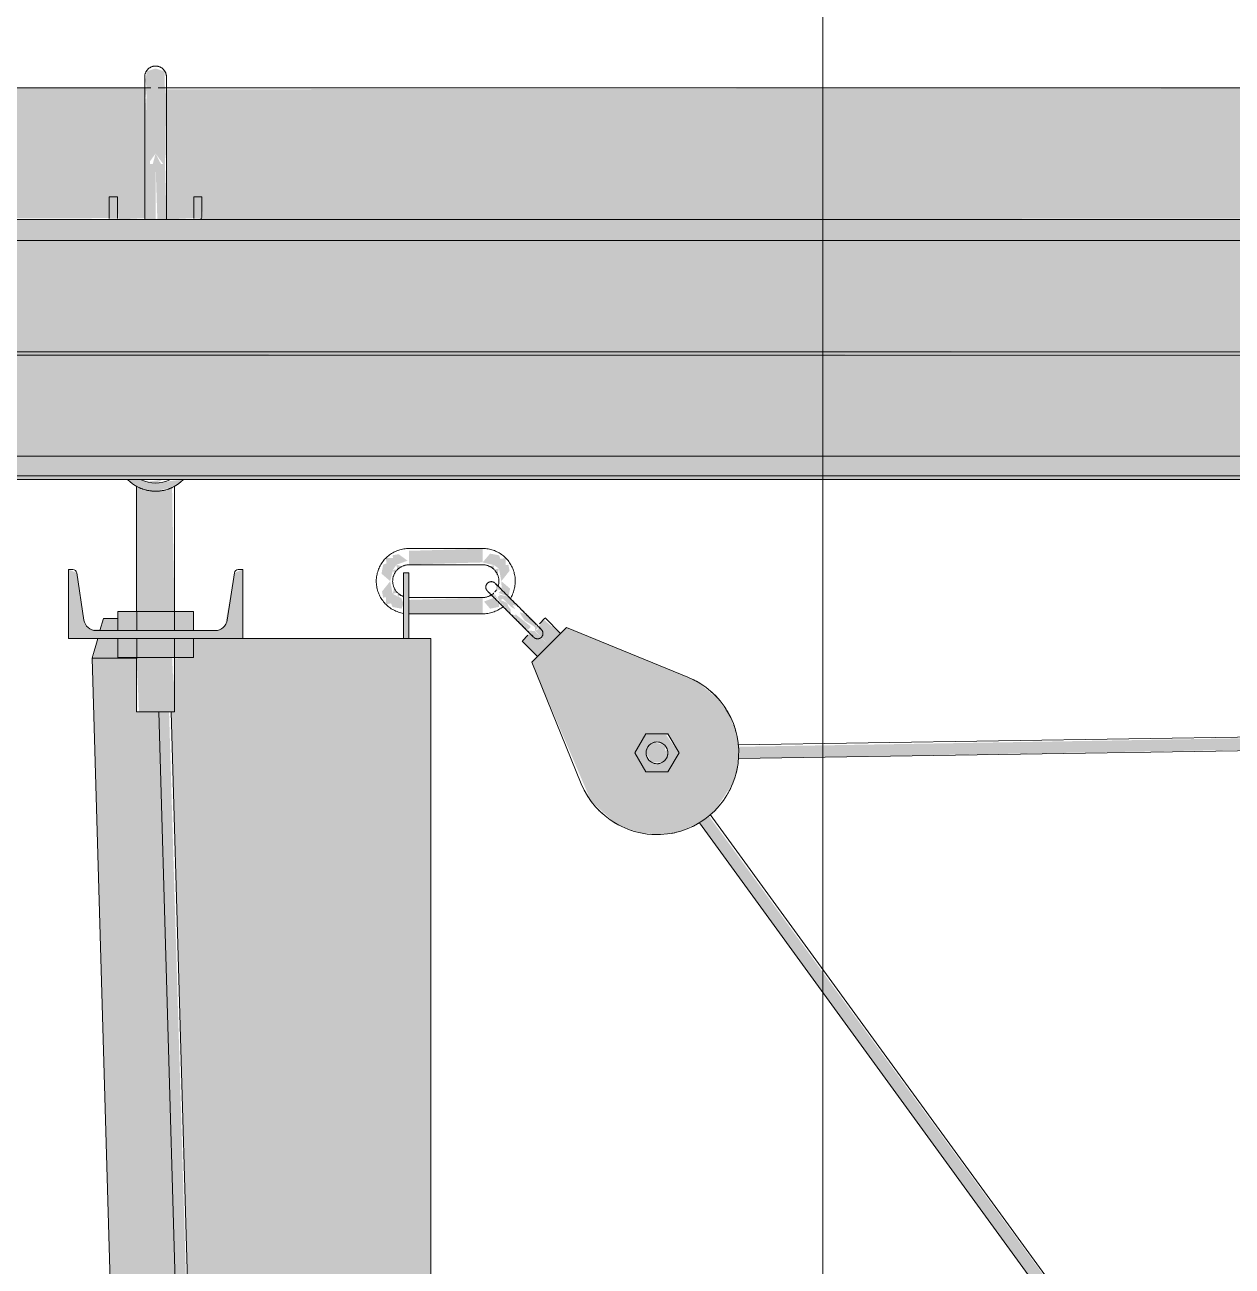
# Model space of a CAD drawing. Header units: inches. Extents: x -26493 to -10162, y -132 to 713.
# Drawn here: x -20515.83 to -20488.14, y 266.98 to 295.45 of the extents above; entities that cross this region are included whole.
import ezdxf

# ---------------------------------------------------------------- set-up
doc = ezdxf.new("R2010")
doc.units = ezdxf.units.IN
doc.header["$MEASUREMENT"] = 0
for name, color, linetype, lineweight in [('A-WALL-PATT', 111, 'Continuous', 13), ('Q-SPCQ', 91, 'Continuous', 9), ('S-BEAM', 12, 'Continuous', 9)]:
    doc.layers.add(name, color=color, linetype=linetype, lineweight=lineweight)

# ---------------------------------------------------------------- blocks, each defined once
blk = doc.blocks.new('Girt_Z - 8_D-V98-Section 7')
at = {"layer": 'S-BEAM'}
for points in [[(21223.174, 290.5), (21293.719, 290.5), (21293.719, 290.982), (21140, 290.982), (21140, 290.5), (21218.333, 290.5)], [(21223.174, 288.133), (21293.719, 288.133), (21293.719, 290.5), (21140, 290.5), (21140, 288.133), (21218.333, 288.133)], [(21223.174, 287.945), (21293.719, 287.97), (21293.719, 288.133), (21140, 288.133), (21140, 287.945), (21218.333, 287.945)], [(21228.016, 287.87), (21293.719, 287.908), (21293.719, 287.945), (21140, 287.908), (21140, 287.87), (21223.174, 287.87)], [(21228.016, 285.551), (21293.719, 285.551), (21293.719, 287.87), (21140, 287.87), (21140, 285.551), (21223.174, 285.551)], [(21228.016, 285.102), (21293.719, 285.102), (21293.719, 285.551), (21140, 285.551), (21140, 285.102), (21223.174, 285.102)], [(21140, 285.018), (21293.719, 285.018), (21293.719, 285.102), (21140, 285.102)]]:
    blk.add_hatch(color=256, dxfattribs=at).paths.add_polyline_path(points, flags=0)
for p, q in [((21140, 290.982), (21293.719, 290.982)), ((21140, 290.5), (21293.719, 290.5)), ((21140, 287.945), (21293.719, 287.945)), ((21140, 287.87), (21293.719, 287.87)), ((21140, 285.551), (21293.719, 285.551)), ((21140, 285.102), (21293.719, 285.102)), ((21140, 285.018), (21293.719, 285.018))]:
    blk.add_line(p, q, dxfattribs=at)
blk = doc.blocks.new('Basketball_Backstop-Performance_Sports_Systems-3103-Ceiling_Hung - 27_-0_ to 27_-11 7_8_-652462-Section 7')
at = {"layer": 'Q-SPCQ'}
h = blk.add_hatch(color=256, dxfattribs=at)
h.paths.add_polyline_path([(21251.428, 292.492), (21251.363, 292.25), (21251.428, 292.25)], flags=0)
h.paths.add_polyline_path([(21251.227, 293.994), (21251.178, 293.993), (21251.205, 293.784)], flags=0)
h.paths.add_polyline_path([(21251.211, 292.25), (21251.251, 292.25), (21251.428, 292.492), (21251.428, 294.444), (21251.222, 294.377), (21251.205, 294.208), (21251.178, 294.234), (21251.227, 293.994), (21251.19, 292.733)], flags=0)
h = blk.add_hatch(color=256, dxfattribs=at)
h.paths.add_polyline_path([(21251.428, 292.492), (21251.428, 292.25), (21251.553, 292.25)], flags=0)
h.paths.add_polyline_path([(21251.605, 292.25), (21251.644, 292.25), (21251.649, 293.618), (21251.633, 294.377), (21251.428, 294.444), (21251.428, 292.492), (21251.553, 292.321)], flags=0)
h = blk.add_hatch(color=256, dxfattribs=at)
h.paths.add_polyline_path([(21293.719, 292.25), (21293.719, 294), (21251.653, 293.967), (21251.642, 293.766), (21251.654, 292.478), (21251.678, 292.25), (21290.957, 292.25)], flags=0)
h.paths.add_polyline_path([(21251.178, 292.25), (21251.211, 292.25), (21251.205, 293.643), (21251.178, 294), (21203.428, 294), (21203.428, 292.25), (21249.803, 292.25)], flags=0)
h.paths.add_polyline_path([(21251.251, 292.25), (21251.303, 292.25), (21251.303, 292.321)], flags=0)
h = blk.add_hatch(color=256, dxfattribs=at)
h.paths.add_polyline_path([(21251.678, 290.982), (21252.303, 291.013), (21252.303, 291.433), (21252.49, 291.375), (21252.516, 290.982), (21293.719, 291.013), (21293.719, 292.25), (21251.678, 292.25), (21251.678, 291.013)], flags=0)
h.paths.add_polyline_path([(21242.541, 290.982), (21250.365, 291.013), (21250.365, 291.433), (21250.553, 291.375), (21250.579, 290.982), (21251.178, 291.013), (21251.178, 292.25), (21203.428, 292.25), (21203.428, 290.982), (21237.699, 290.982)], flags=0)
for points in [[(21251.186, 290.982), (21251.428, 290.982), (21251.428, 292.25), (21251.178, 292.25), (21251.183, 290.982)], [(21251.669, 290.982), (21251.678, 290.982), (21251.644, 292.25), (21251.428, 292.25), (21251.469, 290.982), (21251.66, 290.982)], [(21250.553, 291), (21250.553, 291.433), (21250.365, 291.433), (21250.365, 291)], [(21252.49, 291), (21252.49, 291.433), (21252.303, 291.433), (21252.303, 291)], [(21252.49, 290.982), (21252.49, 291), (21252.306, 290.982)], [(21251.428, 284.75), (21251.803, 284.839), (21251.881, 284.871), (21252.066, 285.018), (21251.614, 284.962), (21251.234, 284.963), (21251.053, 285.018), (21250.787, 285.015), (21251.053, 284.839), (21251.355, 284.76)], [(21251.428, 284.937), (21251.598, 285.018), (21251.234, 284.963)], [(21257.24, 283.069), (21258.928, 283.117), (21258.928, 283.431), (21257.24, 283.383), (21257.24, 283.088)], [(21252.224, 281.375), (21253.428, 281.375), (21253.428, 282.955), (21253.236, 282.879), (21253.021, 281.671), (21252.86, 281.563), (21252.794, 281.555), (21249.934, 281.586), (21249.802, 281.729), (21249.785, 281.793), (21249.619, 282.879), (21249.428, 282.955), (21249.428, 281.375), (21249.803, 281.375)], [(21257.24, 281.375), (21257.24, 282.875), (21257.115, 282.875), (21257.115, 281.375)], [(21258.928, 281.944), (21258.928, 282.306), (21257.24, 282.258), (21257.24, 281.944)], [(21250.995, 281.555), (21250.995, 281.992), (21250.562, 281.992), (21250.562, 281.555)], [(21250.995, 281.555), (21251.861, 281.555), (21251.861, 281.992), (21250.995, 281.992)], [(21252.224, 281.555), (21252.294, 281.555), (21252.294, 281.992), (21251.861, 281.992), (21251.861, 281.555)], [(21260.133, 281.544), (21260.202, 281.623), (21259.895, 281.936), (21259.784, 281.976), (21259.801, 281.925), (21259.895, 281.783), (21260.097, 281.657), (21260.129, 281.623)], [(21260.197, 280.969), (21260.453, 281.225), (21260.128, 281.536), (21260.053, 281.477), (21260.022, 281.501), (21259.843, 281.322), (21260.17, 280.995)], [(21260.453, 281.225), (21260.709, 281.481), (21260.329, 281.808), (21260.202, 281.623), (21260.207, 281.589), (21260.133, 281.544), (21260.221, 281.457)], [(21250.995, 280.937), (21250.995, 281.375), (21250.562, 281.375), (21250.562, 280.937)], [(21250.995, 280.937), (21251.861, 280.937), (21251.861, 281.375), (21250.995, 281.375)], [(21252.957, 242.982), (21254.428, 242.982), (21254.428, 281.375), (21252.294, 281.375), (21252.294, 280.937), (21251.864, 280.918), (21251.807, 279.687), (21251.786, 279.687), (21252.834, 242.982)], [(21252.294, 280.937), (21252.294, 281.375), (21251.861, 281.375), (21251.861, 280.937), (21252.224, 280.937)], [(21257.627, 242.982), (21257.74, 242.982), (21257.74, 281.375), (21254.428, 281.375), (21254.428, 242.982), (21257.373, 242.982)], [(21252.553, 242.982), (21251.505, 279.687), (21250.99, 279.687), (21250.99, 280.918), (21249.976, 280.918), (21251.059, 242.982), (21252.224, 242.982)], [(21252.553, 242.982), (21252.834, 242.982), (21251.737, 279.687), (21251.505, 279.687), (21252.49, 245.185)], [(21263.053, 278.533), (21263.144, 278.625), (21263.105, 278.927), (21262.863, 278.991), (21262.751, 278.927), (21262.678, 278.75), (21262.803, 278.533)], [(21288.752, 242.982), (21289.138, 242.982), (21264.11, 277.312), (21263.916, 277.126), (21287.15, 245.185)]]:
    blk.add_hatch(color=256, dxfattribs=at).paths.add_polyline_path(points, flags=0)
h = blk.add_hatch(color=256, dxfattribs=at)
h.paths.add_polyline_path([(21251.315, 279.687), (21251.428, 279.687), (21251.428, 280.937), (21250.992, 280.937), (21251.049, 279.687), (21251.209, 279.687)], flags=0)
h.paths.add_polyline_path([(21251.025, 281.992), (21251.428, 281.992), (21251.428, 284.75), (21251.05, 284.833), (21250.997, 284.859), (21251.002, 281.992)], flags=0)
h = blk.add_hatch(color=256, dxfattribs=at)
h.paths.add_polyline_path([(21251.541, 279.687), (21251.865, 279.687), (21251.807, 280.937), (21251.428, 280.937), (21251.428, 279.687)], flags=0)
h.paths.add_polyline_path([(21251.831, 281.992), (21251.862, 281.992), (21251.806, 284.833), (21251.557, 284.761), (21251.428, 284.75), (21251.428, 281.992), (21251.806, 281.992)], flags=0)
h = blk.add_hatch(color=256, dxfattribs=at)
h.paths.add_polyline_path([(21256.873, 282.945), (21256.916, 282.811), (21256.949, 282.951)], flags=0)
h.paths.add_polyline_path([(21256.949, 283.063), (21256.975, 282.953), (21257.065, 283.032), (21256.975, 283.056)], flags=0)
h.paths.add_polyline_path([(21256.81, 282.687), (21256.873, 282.945), (21256.949, 283.063), (21257.207, 283.156), (21257.003, 283.306), (21256.863, 283.281), (21256.873, 283.216), (21256.71, 283.218), (21256.726, 283.097), (21256.647, 283.065), (21256.61, 282.859), (21256.726, 282.76)], flags=0)
h = blk.add_hatch(color=256, dxfattribs=at)
h.paths.add_polyline_path([(21259.185, 283.055), (21259.051, 283.011), (21259.191, 282.978)], flags=0)
h.paths.add_polyline_path([(21259.303, 282.978), (21259.193, 282.953), (21259.259, 282.811), (21259.297, 282.953)], flags=0)
h.paths.add_polyline_path([(21259.358, 282.687), (21259.546, 282.924), (21259.521, 283.065), (21259.456, 283.055), (21259.458, 283.218), (21259.339, 283.197), (21259.306, 283.281), (21259.1, 283.318), (21258.928, 283.117), (21259.185, 283.055), (21259.303, 282.978), (21259.334, 282.811)], flags=0)
h = blk.add_hatch(color=256, dxfattribs=at)
h.paths.add_polyline_path([(21256.983, 282.32), (21257.065, 282.385), (21256.977, 282.397)], flags=0)
h.paths.add_polyline_path([(21256.865, 282.397), (21256.975, 282.422), (21256.909, 282.564), (21256.872, 282.422)], flags=0)
h.paths.add_polyline_path([(21257.069, 282.057), (21257.115, 282.173), (21257.065, 282.296), (21256.865, 282.397), (21256.81, 282.687), (21256.622, 282.451), (21256.647, 282.31), (21256.712, 282.32), (21256.71, 282.157), (21256.829, 282.178), (21256.863, 282.094), (21257.065, 282.058)], flags=0)
h = blk.add_hatch(color=256, dxfattribs=at)
h.paths.add_polyline_path([(21259.193, 282.422), (21259.28, 282.485), (21259.223, 282.494), (21259.2, 282.44)], flags=0)
h.paths.add_polyline_path([(21259.219, 282.312), (21259.186, 282.419), (21259.051, 282.356), (21259.186, 282.321)], flags=0)
h.paths.add_polyline_path([(21259.1, 282.057), (21259.301, 282.096), (21259.301, 282.158), (21259.341, 282.197), (21259.186, 282.306), (21258.961, 282.219), (21259.051, 282.114)], flags=0)
h.paths.add_polyline_path([(21259.301, 282.24), (21259.393, 282.285), (21259.35, 282.371), (21259.272, 282.331), (21259.296, 282.258)], flags=0)
h.paths.add_polyline_path([(21259.525, 282.329), (21259.558, 282.516), (21259.358, 282.687), (21259.367, 282.485), (21259.523, 282.331)], flags=0)
h = blk.add_hatch(color=256, dxfattribs=at)
h.paths.add_polyline_path([(21259.68, 282.043), (21259.613, 282.147), (21259.743, 282.106), (21259.523, 282.331), (21259.294, 282.384), (21259.579, 282.098)], flags=0)
h.paths.add_polyline_path([(21259.367, 282.485), (21259.235, 282.584), (21259.238, 282.493)], flags=0)
h.paths.add_polyline_path([(21259.523, 282.331), (21259.367, 282.485), (21259.294, 282.419), (21259.385, 282.384)], flags=0)
h = blk.add_hatch(color=256, dxfattribs=at)
h.paths.add_polyline_path([(21259.572, 281.935), (21259.572, 282.038), (21259.514, 282.116), (21259.492, 282.186), (21259.338, 282.258), (21259.301, 282.24), (21259.403, 282.129)], flags=0)
h.paths.add_polyline_path([(21259.301, 282.24), (21259.208, 282.384), (21259.219, 282.312), (21259.294, 282.247)], flags=0)
h = blk.add_hatch(color=256, dxfattribs=at)
h.paths.add_polyline_path([(21250.562, 280.918), (21250.562, 280.937), (21250.562, 281.375), (21250.103, 281.375), (21249.996, 280.918), (21250.062, 280.918)], flags=0)
h.paths.add_polyline_path([(21250.153, 281.555), (21250.562, 281.555), (21250.562, 281.832), (21250.231, 281.832)], flags=0)
h = blk.add_hatch(color=256, dxfattribs=at)
h.paths.add_polyline_path([(21260.08, 281.457), (21260.133, 281.544), (21259.948, 281.555), (21260.055, 281.476)], flags=0)
h.paths.add_polyline_path([(21259.948, 281.555), (21260.021, 281.622), (21260.021, 281.657), (21259.675, 281.935), (21259.683, 281.9), (21259.572, 281.935), (21259.895, 281.608)], flags=0)
h = blk.add_hatch(color=256, dxfattribs=at)
h.paths.add_polyline_path([(21263.016, 276.877), (21263.47, 276.955), (21263.891, 277.141), (21264.254, 277.424), (21264.631, 278), (21264.723, 278.208), (21264.801, 278.662), (21264.766, 279.121), (21264.62, 279.557), (21264.328, 279.987), (21263.891, 280.344), (21263.636, 280.486), (21260.851, 281.623), (21260.055, 280.827), (21261.417, 277.64), (21261.907, 277.194), (21262.121, 277.058), (21262.557, 276.912)], flags=0)
h.paths.add_polyline_path([(21263.002, 278.312), (21262.652, 278.353), (21262.423, 278.75), (21262.711, 279.187), (21263.196, 279.16), (21263.426, 278.738), (21263.118, 278.312), (21263.052, 278.312)], flags=0)
h = blk.add_hatch(color=256, dxfattribs=at)
h.paths.add_polyline_path([(21264.794, 278.622), (21293.719, 279.116), (21293.719, 279.376), (21264.785, 278.889), (21264.795, 278.628)], flags=0)
h.paths.add_polyline_path([(21263.15, 278.639), (21263.166, 278.823), (21263.122, 278.793), (21263.144, 278.642)], flags=0)
h = blk.add_hatch(color=256, dxfattribs=at)
h.paths.add_polyline_path([(21262.675, 278.312), (21263.18, 278.312), (21263.433, 278.75), (21263.118, 279.187), (21262.666, 279.172), (21262.423, 278.75), (21262.512, 278.595)], flags=0)
h.paths.add_polyline_path([(21262.928, 278.5), (21262.751, 278.573), (21262.678, 278.75), (21262.751, 278.927), (21262.928, 279), (21263.105, 278.927), (21263.178, 278.75), (21263.105, 278.573), (21262.993, 278.509)], flags=0)
for p, q in [((21251.317, 294), (21203.428, 294)), ((21293.719, 294), (21251.488, 294)), ((21251.178, 292.25), (21251.178, 290.982)), ((21251.678, 290.982), (21251.678, 292.25)), ((21250.553, 291.5), (21250.365, 291.5)), ((21250.365, 291), (21250.365, 291.5)), ((21250.365, 291.5), (21250.365, 291.429)), ((21250.553, 291.5), (21250.365, 291.5)), ((21250.553, 291.429), (21250.553, 291.5)), ((21250.553, 291.5), (21250.553, 291)), ((21252.49, 291.5), (21252.303, 291.5)), ((21252.303, 291), (21252.303, 291.5)), ((21252.303, 291.5), (21252.303, 291.429)), ((21252.49, 291.5), (21252.303, 291.5)), ((21252.49, 291.429), (21252.49, 291.5)), ((21252.49, 291.5), (21252.49, 291)), ((21250.99, 284.862), (21250.99, 281.992)), ((21250.99, 284.862), (21250.99, 281.992)), ((21251.865, 281.992), (21251.865, 284.862)), ((21251.865, 281.992), (21251.865, 284.862)), ((21258.928, 283.437), (21257.24, 283.437)), ((21257.24, 283.062), (21258.928, 283.062)), ((21249.53, 282.955), (21249.428, 282.955)), ((21249.428, 282.955), (21249.428, 281.375)), ((21249.785, 281.793), (21249.619, 282.879)), ((21253.236, 282.879), (21253.071, 281.793)), ((21253.428, 282.955), (21253.325, 282.955)), ((21253.428, 281.375), (21253.428, 282.955)), ((21257.115, 281.375), (21257.115, 282.875)), ((21257.24, 282.875), (21257.115, 282.875)), ((21257.24, 282.875), (21257.24, 281.375)), ((21258.928, 282.312), (21257.24, 282.312)), ((21250.231, 281.832), (21250.153, 281.555)), ((21250.562, 281.832), (21250.231, 281.832)), ((21250.562, 281.992), (21250.995, 281.992)), ((21250.562, 281.555), (21250.562, 281.992)), ((21250.995, 281.992), (21251.861, 281.992)), ((21250.995, 281.555), (21250.995, 281.992)), ((21251.861, 281.992), (21252.294, 281.992)), ((21251.861, 281.555), (21251.861, 281.992)), ((21252.294, 281.992), (21252.294, 281.555)), ((21257.24, 281.937), (21258.928, 281.937)), ((21260.232, 281.711), (21260.356, 281.835)), ((21260.718, 281.49), (21260.365, 281.844)), ((21252.794, 281.555), (21250.062, 281.555)), ((21260.055, 280.827), (21260.851, 281.623)), ((21263.636, 280.486), (21260.851, 281.623)), ((21249.428, 281.375), (21253.428, 281.375)), ((21250.103, 281.375), (21249.976, 280.918)), ((21250.562, 280.937), (21250.562, 281.375)), ((21250.995, 280.937), (21250.995, 281.375)), ((21251.861, 280.937), (21251.861, 281.375)), ((21252.294, 281.375), (21252.294, 280.937)), ((21253.422, 281.375), (21254.428, 281.375)), ((21254.428, 281.375), (21257.74, 281.375)), ((21257.74, 242.982), (21257.74, 281.375)), ((21259.834, 281.313), (21260.188, 280.96)), ((21259.843, 281.322), (21259.967, 281.446)), ((21249.976, 280.918), (21251.003, 280.918)), ((21249.976, 280.918), (21251.059, 242.982)), ((21250.995, 280.937), (21250.562, 280.937)), ((21250.99, 280.937), (21250.99, 279.687)), ((21251.861, 280.937), (21250.995, 280.937)), ((21252.294, 280.937), (21251.861, 280.937)), ((21251.865, 279.687), (21251.865, 280.937)), ((21260.055, 280.827), (21261.192, 278.042)), ((21251.428, 279.687), (21250.99, 279.687)), ((21251.865, 279.687), (21251.428, 279.687)), ((21252.553, 242.982), (21251.505, 279.687)), ((21252.834, 242.982), (21251.786, 279.687)), ((21293.719, 279.376), (21264.78, 278.935)), ((21262.675, 279.187), (21262.423, 278.75)), ((21263.18, 279.187), (21262.675, 279.187)), ((21263.433, 278.75), (21263.18, 279.187)), ((21264.794, 278.622), (21293.719, 279.063)), ((21262.423, 278.75), (21262.675, 278.312)), ((21263.18, 278.312), (21263.433, 278.75)), ((21262.675, 278.312), (21263.18, 278.312)), ((21289.138, 242.982), (21264.146, 277.34)), ((21263.9, 277.148), (21288.752, 242.982))]:
    blk.add_line(p, q, dxfattribs=at)
at = {"layer": 'Q-SPCQ', "flags": 128}
for points in [[(21251.178, 294.25), (21251.178, 294.26), (21251.179, 294.27), (21251.18, 294.28), (21251.181, 294.29), (21251.183, 294.3), (21251.185, 294.309), (21251.188, 294.319), (21251.191, 294.329), (21251.194, 294.338), (21251.198, 294.347), (21251.202, 294.356), (21251.206, 294.365), (21251.211, 294.374), (21251.216, 294.383), (21251.221, 294.391), (21251.227, 294.399), (21251.233, 294.407), (21251.24, 294.415), (21251.247, 294.422), (21251.254, 294.429), (21251.261, 294.436), (21251.269, 294.443), (21251.276, 294.449), (21251.284, 294.455), (21251.293, 294.46), (21251.301, 294.466), (21251.31, 294.47), (21251.319, 294.475), (21251.328, 294.479), (21251.337, 294.483), (21251.347, 294.486), (21251.356, 294.49), (21251.366, 294.492), (21251.376, 294.494), (21251.385, 294.496), (21251.395, 294.498), (21251.405, 294.499), (21251.415, 294.5), (21251.425, 294.5), (21251.428, 294.5)], [(21251.178, 294.25), (21251.178, 294.26), (21251.179, 294.27), (21251.18, 294.28), (21251.181, 294.29), (21251.183, 294.3), (21251.185, 294.309), (21251.188, 294.319), (21251.191, 294.329), (21251.194, 294.338), (21251.198, 294.347), (21251.202, 294.356), (21251.206, 294.365), (21251.211, 294.374), (21251.216, 294.383), (21251.221, 294.391), (21251.227, 294.399), (21251.233, 294.407), (21251.24, 294.415), (21251.247, 294.422), (21251.254, 294.429), (21251.261, 294.436), (21251.269, 294.443), (21251.276, 294.449), (21251.284, 294.455), (21251.293, 294.46), (21251.301, 294.466), (21251.31, 294.47), (21251.319, 294.475), (21251.328, 294.479), (21251.337, 294.483), (21251.347, 294.486), (21251.356, 294.49), (21251.366, 294.492), (21251.376, 294.494), (21251.385, 294.496), (21251.395, 294.498), (21251.405, 294.499), (21251.415, 294.5), (21251.425, 294.5), (21251.428, 294.5)], [(21251.428, 294.5), (21251.438, 294.5), (21251.448, 294.499), (21251.458, 294.498), (21251.468, 294.497), (21251.477, 294.495), (21251.487, 294.493), (21251.497, 294.49), (21251.506, 294.487), (21251.516, 294.484), (21251.525, 294.48), (21251.534, 294.476), (21251.543, 294.472), (21251.552, 294.467), (21251.561, 294.462), (21251.569, 294.456), (21251.577, 294.451), (21251.585, 294.444), (21251.593, 294.438), (21251.6, 294.431), (21251.607, 294.424), (21251.614, 294.417), (21251.62, 294.409), (21251.627, 294.401), (21251.633, 294.393)], [(21251.428, 294.5), (21251.438, 294.5), (21251.448, 294.499), (21251.458, 294.498), (21251.468, 294.497), (21251.477, 294.495), (21251.487, 294.493), (21251.497, 294.49), (21251.506, 294.487), (21251.516, 294.484), (21251.525, 294.48), (21251.534, 294.476), (21251.543, 294.472), (21251.552, 294.467), (21251.561, 294.462), (21251.569, 294.456), (21251.577, 294.451), (21251.585, 294.444), (21251.593, 294.438), (21251.6, 294.431), (21251.607, 294.424), (21251.614, 294.417), (21251.62, 294.409), (21251.627, 294.401), (21251.633, 294.393), (21251.638, 294.385), (21251.643, 294.377), (21251.648, 294.368), (21251.653, 294.359), (21251.657, 294.35), (21251.661, 294.341), (21251.664, 294.331), (21251.667, 294.322), (21251.67, 294.312), (21251.672, 294.302), (21251.674, 294.292), (21251.676, 294.283), (21251.677, 294.273), (21251.677, 294.263), (21251.678, 294.253), (21251.678, 294.25)], [(21251.638, 294.385), (21251.643, 294.377), (21251.648, 294.368), (21251.653, 294.359), (21251.657, 294.35), (21251.661, 294.341), (21251.664, 294.331), (21251.667, 294.322), (21251.67, 294.312), (21251.672, 294.302), (21251.674, 294.292), (21251.676, 294.283), (21251.677, 294.273), (21251.677, 294.263), (21251.678, 294.253), (21251.678, 294.25)], [(21251.178, 294.233), (21251.178, 294.242), (21251.178, 294.247), (21251.178, 294.25)], [(21251.178, 294.25), (21251.178, 294.248), (21251.178, 294.244), (21251.178, 294.236)], [(21251.178, 293.975), (21251.178, 294.014), (21251.178, 294.05), (21251.178, 294.084), (21251.178, 294.114), (21251.178, 294.142), (21251.178, 294.166), (21251.178, 294.187), (21251.178, 294.206), (21251.178, 294.221), (21251.178, 294.233), (21251.178, 294.242), (21251.178, 294.247), (21251.178, 294.25)], [(21251.178, 294.25), (21251.178, 294.248), (21251.178, 294.244), (21251.178, 294.236), (21251.178, 294.224), (21251.178, 294.21), (21251.178, 294.193), (21251.178, 294.172), (21251.178, 294.148), (21251.178, 294.122), (21251.178, 294.092), (21251.178, 294.06), (21251.178, 294.024), (21251.178, 293.986), (21251.178, 293.945), (21251.178, 293.901), (21251.178, 293.854), (21251.178, 293.805), (21251.178, 293.754), (21251.178, 293.7), (21251.178, 293.643), (21251.178, 293.585), (21251.178, 293.524), (21251.178, 293.462), (21251.178, 293.397), (21251.178, 293.331), (21251.178, 293.262), (21251.178, 293.193), (21251.178, 293.121), (21251.178, 293.049), (21251.178, 292.975), (21251.178, 292.9), (21251.178, 292.823), (21251.178, 292.746), (21251.178, 292.668), (21251.178, 292.59), (21251.178, 292.511), (21251.178, 292.431), (21251.178, 292.352), (21251.178, 292.272), (21251.178, 292.25)], [(21251.178, 294.172), (21251.178, 294.148), (21251.178, 294.122), (21251.178, 294.092), (21251.178, 294.06), (21251.178, 294.024), (21251.178, 293.986)], [(21251.178, 294.014), (21251.178, 294.05), (21251.178, 294.084), (21251.178, 294.114), (21251.178, 294.142), (21251.178, 294.166)], [(21251.678, 294.233), (21251.678, 294.242), (21251.678, 294.247), (21251.678, 294.25)], [(21251.678, 294.25), (21251.678, 294.248), (21251.678, 294.244), (21251.678, 294.236)], [(21251.678, 292.25), (21251.678, 292.33), (21251.678, 292.41), (21251.678, 292.489), (21251.678, 292.569), (21251.678, 292.647), (21251.678, 292.725), (21251.678, 292.803), (21251.678, 292.879), (21251.678, 292.955), (21251.678, 293.029), (21251.678, 293.102), (21251.678, 293.174), (21251.678, 293.244), (21251.678, 293.312), (21251.678, 293.379), (21251.678, 293.444), (21251.678, 293.508), (21251.678, 293.569), (21251.678, 293.628), (21251.678, 293.685), (21251.678, 293.739), (21251.678, 293.791), (21251.678, 293.841), (21251.678, 293.888), (21251.678, 293.933), (21251.678, 293.975), (21251.678, 294.014), (21251.678, 294.05), (21251.678, 294.084), (21251.678, 294.114), (21251.678, 294.142), (21251.678, 294.166), (21251.678, 294.187), (21251.678, 294.206), (21251.678, 294.221), (21251.678, 294.233), (21251.678, 294.242), (21251.678, 294.247), (21251.678, 294.25)], [(21251.678, 294.25), (21251.678, 294.248), (21251.678, 294.244), (21251.678, 294.236), (21251.678, 294.224), (21251.678, 294.21), (21251.678, 294.193), (21251.678, 294.172), (21251.678, 294.148), (21251.678, 294.122), (21251.678, 294.092), (21251.678, 294.06), (21251.678, 294.024), (21251.678, 293.986)], [(21251.678, 294.172), (21251.678, 294.148), (21251.678, 294.122), (21251.678, 294.092), (21251.678, 294.06), (21251.678, 294.024), (21251.678, 293.986)], [(21251.678, 294.014), (21251.678, 294.05), (21251.678, 294.084), (21251.678, 294.114), (21251.678, 294.142), (21251.678, 294.166)], [(21257.24, 283.437), (21257.21, 283.437), (21257.18, 283.435), (21257.151, 283.432), (21257.121, 283.428), (21257.091, 283.423), (21257.062, 283.416), (21257.033, 283.408), (21257.004, 283.399), (21256.976, 283.389), (21256.948, 283.378), (21256.921, 283.366), (21256.894, 283.353), (21256.868, 283.338), (21256.842, 283.323), (21256.817, 283.307), (21256.792, 283.289), (21256.769, 283.271), (21256.746, 283.251), (21256.724, 283.231), (21256.702, 283.21), (21256.682, 283.188), (21256.662, 283.165), (21256.644, 283.142), (21256.626, 283.118), (21256.609, 283.093), (21256.594, 283.067), (21256.579, 283.041), (21256.565, 283.014), (21256.553, 282.987), (21256.541, 282.959), (21256.531, 282.931), (21256.522, 282.903), (21256.514, 282.874), (21256.507, 282.844), (21256.501, 282.815), (21256.497, 282.785), (21256.493, 282.756), (21256.491, 282.726), (21256.49, 282.696), (21256.49, 282.687)], [(21259.678, 282.687), (21259.677, 282.717), (21259.675, 282.747), (21259.672, 282.777), (21259.668, 282.807), (21259.663, 282.837), (21259.656, 282.866), (21259.649, 282.895), (21259.64, 282.923), (21259.63, 282.952), (21259.619, 282.98), (21259.606, 283.007), (21259.593, 283.034), (21259.579, 283.06), (21259.563, 283.086), (21259.547, 283.111), (21259.529, 283.135), (21259.511, 283.159), (21259.492, 283.182), (21259.471, 283.204), (21259.45, 283.226), (21259.428, 283.246), (21259.406, 283.266), (21259.382, 283.284), (21259.358, 283.302), (21259.333, 283.319), (21259.307, 283.334), (21259.281, 283.349), (21259.255, 283.363), (21259.227, 283.375), (21259.2, 283.387), (21259.171, 283.397), (21259.143, 283.406), (21259.114, 283.414), (21259.085, 283.421), (21259.055, 283.427), (21259.026, 283.431), (21258.996, 283.434), (21258.966, 283.437), (21258.936, 283.437), (21258.928, 283.437)], [(21256.865, 282.687), (21256.866, 282.702), (21256.867, 282.717), (21256.868, 282.732), (21256.87, 282.747), (21256.873, 282.762), (21256.876, 282.777), (21256.88, 282.791), (21256.884, 282.805), (21256.889, 282.82), (21256.895, 282.834), (21256.901, 282.847), (21256.908, 282.861), (21256.915, 282.874), (21256.923, 282.887), (21256.931, 282.899), (21256.94, 282.911), (21256.949, 282.923), (21256.958, 282.935), (21256.968, 282.946), (21256.979, 282.957), (21256.99, 282.967), (21257.001, 282.977), (21257.013, 282.986), (21257.025, 282.995), (21257.038, 283.003), (21257.05, 283.011), (21257.064, 283.018), (21257.077, 283.025), (21257.091, 283.031), (21257.104, 283.037), (21257.119, 283.042), (21257.133, 283.047), (21257.147, 283.051), (21257.162, 283.054), (21257.177, 283.057), (21257.191, 283.059), (21257.206, 283.061), (21257.221, 283.062), (21257.236, 283.062), (21257.24, 283.062)], [(21258.928, 283.062), (21258.943, 283.062), (21258.958, 283.061), (21258.973, 283.06), (21258.988, 283.058), (21259.002, 283.055), (21259.017, 283.052), (21259.031, 283.048), (21259.046, 283.043), (21259.06, 283.038), (21259.074, 283.033), (21259.088, 283.027), (21259.101, 283.02), (21259.114, 283.013), (21259.127, 283.005), (21259.14, 282.997), (21259.152, 282.988), (21259.164, 282.979), (21259.175, 282.969), (21259.186, 282.959), (21259.197, 282.949), (21259.207, 282.938), (21259.217, 282.926), (21259.226, 282.915), (21259.235, 282.903), (21259.243, 282.89), (21259.251, 282.877), (21259.259, 282.864), (21259.265, 282.851), (21259.272, 282.837), (21259.277, 282.823), (21259.282, 282.809), (21259.287, 282.795), (21259.291, 282.781), (21259.295, 282.766), (21259.297, 282.751), (21259.3, 282.736), (21259.301, 282.722), (21259.302, 282.707), (21259.303, 282.692), (21259.303, 282.687)], [(21256.49, 282.687), (21256.491, 282.658), (21256.493, 282.628), (21256.496, 282.598), (21256.5, 282.568), (21256.505, 282.538), (21256.512, 282.509), (21256.52, 282.48), (21256.528, 282.452), (21256.538, 282.423), (21256.55, 282.395), (21256.562, 282.368), (21256.575, 282.341), (21256.589, 282.315), (21256.605, 282.289), (21256.621, 282.264), (21256.639, 282.24), (21256.657, 282.216), (21256.676, 282.193), (21256.697, 282.171), (21256.718, 282.149), (21256.74, 282.129), (21256.762, 282.109), (21256.786, 282.091), (21256.81, 282.073), (21256.835, 282.056), (21256.861, 282.041), (21256.887, 282.026), (21256.914, 282.012), (21256.941, 282), (21256.969, 281.988), (21256.997, 281.978), (21257.025, 281.969), (21257.054, 281.961), (21257.083, 281.954), (21257.113, 281.948)], [(21257.108, 282.337), (21257.094, 282.342), (21257.081, 282.348), (21257.067, 282.355), (21257.054, 282.362), (21257.041, 282.37), (21257.029, 282.378), (21257.016, 282.387), (21257.005, 282.396), (21256.993, 282.406), (21256.982, 282.416), (21256.971, 282.426), (21256.961, 282.437), (21256.951, 282.449), (21256.942, 282.46), (21256.933, 282.472), (21256.925, 282.485), (21256.917, 282.498), (21256.91, 282.511), (21256.903, 282.524), (21256.897, 282.538), (21256.891, 282.552), (21256.886, 282.566), (21256.881, 282.58), (21256.877, 282.594), (21256.874, 282.609), (21256.871, 282.624), (21256.869, 282.639), (21256.867, 282.653), (21256.866, 282.668), (21256.865, 282.683), (21256.865, 282.687)], [(21259.039, 282.639), (21259.042, 282.643), (21259.046, 282.646), (21259.05, 282.649), (21259.054, 282.652), (21259.058, 282.655), (21259.062, 282.658), (21259.067, 282.66), (21259.071, 282.662), (21259.076, 282.665), (21259.08, 282.667), (21259.085, 282.668), (21259.09, 282.67), (21259.094, 282.671), (21259.099, 282.673), (21259.104, 282.674), (21259.109, 282.674), (21259.114, 282.675), (21259.119, 282.675), (21259.124, 282.676), (21259.129, 282.676), (21259.134, 282.676), (21259.139, 282.675), (21259.144, 282.675), (21259.149, 282.674), (21259.154, 282.673), (21259.159, 282.672), (21259.163, 282.67), (21259.168, 282.669), (21259.173, 282.667), (21259.177, 282.665), (21259.182, 282.663), (21259.186, 282.661), (21259.191, 282.658), (21259.195, 282.656), (21259.199, 282.653), (21259.203, 282.65), (21259.207, 282.647), (21259.211, 282.643), (21259.215, 282.64), (21259.215, 282.639)], [(21259.303, 282.687), (21259.303, 282.673), (21259.302, 282.658), (21259.3, 282.643), (21259.298, 282.628), (21259.295, 282.613), (21259.292, 282.598), (21259.288, 282.584), (21259.284, 282.57)], [(21259.575, 282.308), (21259.589, 282.334), (21259.603, 282.361), (21259.615, 282.388), (21259.627, 282.416), (21259.637, 282.444), (21259.646, 282.472), (21259.654, 282.501), (21259.661, 282.531), (21259.667, 282.56), (21259.671, 282.59), (21259.675, 282.619), (21259.677, 282.649), (21259.678, 282.679), (21259.678, 282.687)], [(21259.189, 282.418), (21259.178, 282.408), (21259.167, 282.398), (21259.155, 282.389), (21259.143, 282.38), (21259.13, 282.372), (21259.118, 282.364), (21259.105, 282.357), (21259.091, 282.35), (21259.078, 282.344), (21259.064, 282.338), (21259.05, 282.333), (21259.035, 282.328), (21259.021, 282.324), (21259.006, 282.321), (21258.992, 282.318), (21258.977, 282.316), (21258.962, 282.314), (21258.947, 282.313), (21258.932, 282.313), (21258.928, 282.312)], [(21259.039, 282.462), (21259.035, 282.466), (21259.032, 282.47), (21259.029, 282.474), (21259.026, 282.478), (21259.023, 282.482), (21259.02, 282.486), (21259.018, 282.49), (21259.015, 282.495), (21259.013, 282.499), (21259.011, 282.504), (21259.009, 282.508), (21259.008, 282.513), (21259.006, 282.518), (21259.005, 282.523), (21259.004, 282.528), (21259.003, 282.533), (21259.003, 282.538), (21259.002, 282.543), (21259.002, 282.548), (21259.002, 282.553), (21259.002, 282.558), (21259.003, 282.563), (21259.003, 282.567), (21259.004, 282.572), (21259.005, 282.577), (21259.006, 282.582), (21259.007, 282.587), (21259.009, 282.592), (21259.011, 282.596), (21259.013, 282.601), (21259.015, 282.606), (21259.017, 282.61), (21259.02, 282.614), (21259.022, 282.619), (21259.025, 282.623), (21259.028, 282.627), (21259.031, 282.631), (21259.034, 282.634), (21259.038, 282.638), (21259.039, 282.639)], [(21259.16, 282.341), (21259.147, 282.354), (21259.135, 282.366), (21259.123, 282.378), (21259.112, 282.389), (21259.101, 282.4), (21259.092, 282.409), (21259.083, 282.418), (21259.075, 282.426), (21259.067, 282.434), (21259.061, 282.44), (21259.055, 282.446), (21259.05, 282.451), (21259.046, 282.455), (21259.043, 282.458), (21259.041, 282.46), (21259.039, 282.462), (21259.039, 282.462)], [(21259.039, 282.462), (21259.039, 282.462), (21259.04, 282.461), (21259.043, 282.458), (21259.045, 282.456), (21259.049, 282.452), (21259.054, 282.447), (21259.059, 282.442), (21259.066, 282.435), (21259.073, 282.428), (21259.081, 282.42), (21259.089, 282.412), (21259.099, 282.402), (21259.109, 282.392), (21259.12, 282.381), (21259.131, 282.37), (21259.144, 282.357), (21259.157, 282.344), (21259.17, 282.331), (21259.185, 282.316), (21259.2, 282.301), (21259.215, 282.286), (21259.231, 282.27), (21259.248, 282.253), (21259.265, 282.236), (21259.283, 282.219), (21259.301, 282.2), (21259.319, 282.182), (21259.338, 282.163), (21259.357, 282.144), (21259.377, 282.124), (21259.397, 282.104), (21259.417, 282.084), (21259.437, 282.064), (21259.458, 282.043), (21259.479, 282.022), (21259.5, 282.001), (21259.521, 281.98), (21259.542, 281.959), (21259.563, 281.938), (21259.569, 281.932)], [(21259.246, 282.488), (21259.237, 282.476), (21259.229, 282.464), (21259.219, 282.452), (21259.21, 282.44)], [(21259.215, 282.639), (21259.216, 282.639), (21259.217, 282.637), (21259.219, 282.635), (21259.222, 282.632), (21259.226, 282.629), (21259.231, 282.624), (21259.236, 282.618), (21259.242, 282.612), (21259.249, 282.605), (21259.257, 282.597), (21259.266, 282.589), (21259.275, 282.579), (21259.286, 282.569), (21259.297, 282.558), (21259.308, 282.546), (21259.32, 282.534)], [(21259.746, 282.109), (21259.725, 282.13), (21259.703, 282.151), (21259.682, 282.172), (21259.661, 282.193), (21259.64, 282.214), (21259.62, 282.235), (21259.599, 282.255), (21259.579, 282.276), (21259.559, 282.296), (21259.539, 282.315), (21259.52, 282.335), (21259.501, 282.354), (21259.482, 282.372), (21259.464, 282.39), (21259.446, 282.408), (21259.429, 282.425), (21259.412, 282.442), (21259.396, 282.458), (21259.38, 282.474), (21259.365, 282.489), (21259.351, 282.504), (21259.337, 282.518), (21259.324, 282.531), (21259.311, 282.543), (21259.3, 282.555), (21259.288, 282.566), (21259.278, 282.576), (21259.268, 282.586), (21259.26, 282.595), (21259.252, 282.603), (21259.244, 282.61), (21259.238, 282.617), (21259.232, 282.622), (21259.227, 282.627), (21259.223, 282.631), (21259.22, 282.635), (21259.218, 282.637), (21259.216, 282.638), (21259.216, 282.639)], [(21258.928, 281.937), (21258.958, 281.938), (21258.988, 281.94), (21259.018, 281.943), (21259.047, 281.947), (21259.077, 281.952), (21259.106, 281.959), (21259.135, 281.967), (21259.164, 281.976), (21259.192, 281.986), (21259.22, 281.997), (21259.247, 282.009), (21259.274, 282.022), (21259.3, 282.037), (21259.326, 282.052), (21259.351, 282.068), (21259.376, 282.086), (21259.399, 282.104)], [(21259.569, 281.932), (21259.548, 281.953), (21259.527, 281.974), (21259.506, 281.995), (21259.485, 282.016), (21259.464, 282.037), (21259.443, 282.058), (21259.422, 282.079), (21259.402, 282.099), (21259.382, 282.119), (21259.363, 282.139), (21259.343, 282.158)], [(21259.534, 282.321), (21259.554, 282.301), (21259.574, 282.281), (21259.594, 282.261), (21259.614, 282.24), (21259.635, 282.22), (21259.656, 282.199), (21259.677, 282.178), (21259.698, 282.157), (21259.719, 282.136), (21259.74, 282.114), (21259.746, 282.109)], [(21259.746, 282.109), (21259.767, 282.088), (21259.788, 282.066), (21259.809, 282.045), (21259.83, 282.024), (21259.851, 282.003), (21259.872, 281.983), (21259.892, 281.962), (21259.913, 281.942), (21259.933, 281.922), (21259.952, 281.902), (21259.972, 281.883), (21259.991, 281.864), (21260.009, 281.845), (21260.028, 281.827), (21260.045, 281.809), (21260.063, 281.792), (21260.079, 281.775), (21260.096, 281.759), (21260.111, 281.743), (21260.126, 281.728), (21260.141, 281.714), (21260.155, 281.7), (21260.168, 281.687)], [(21260.276, 281.578), (21260.276, 281.579), (21260.274, 281.58), (21260.272, 281.582), (21260.269, 281.585), (21260.266, 281.589), (21260.261, 281.594), (21260.256, 281.599), (21260.249, 281.605), (21260.242, 281.612), (21260.234, 281.62), (21260.226, 281.629), (21260.216, 281.638), (21260.206, 281.649), (21260.195, 281.659), (21260.184, 281.671), (21260.171, 281.683), (21260.158, 281.696), (21260.145, 281.71), (21260.13, 281.724), (21260.115, 281.739), (21260.1, 281.755), (21260.084, 281.771), (21260.067, 281.787), (21260.05, 281.805), (21260.032, 281.822), (21260.014, 281.84), (21259.996, 281.859), (21259.977, 281.878), (21259.958, 281.897), (21259.938, 281.917), (21259.918, 281.937), (21259.898, 281.957), (21259.877, 281.977), (21259.857, 281.998), (21259.836, 282.019), (21259.815, 282.04), (21259.794, 282.061), (21259.773, 282.082), (21259.752, 282.103), (21259.746, 282.109)], [(21259.569, 281.932), (21259.59, 281.911), (21259.611, 281.89), (21259.633, 281.868), (21259.654, 281.847), (21259.674, 281.827), (21259.695, 281.806), (21259.716, 281.785), (21259.736, 281.765), (21259.756, 281.745), (21259.776, 281.725), (21259.795, 281.706), (21259.814, 281.687), (21259.833, 281.668), (21259.851, 281.65), (21259.869, 281.633), (21259.886, 281.615), (21259.903, 281.599), (21259.919, 281.582), (21259.934, 281.567), (21259.949, 281.552), (21259.964, 281.537), (21259.978, 281.523), (21259.991, 281.51), (21260.003, 281.498), (21260.015, 281.486), (21260.026, 281.475), (21260.037, 281.464), (21260.046, 281.455), (21260.055, 281.446), (21260.063, 281.438), (21260.071, 281.43), (21260.077, 281.424), (21260.083, 281.418), (21260.088, 281.413), (21260.092, 281.409), (21260.095, 281.406), (21260.097, 281.404), (21260.099, 281.402), (21260.099, 281.402)], [(21259.994, 281.507), (21259.981, 281.52), (21259.968, 281.533), (21259.953, 281.548), (21259.939, 281.562), (21259.923, 281.578), (21259.907, 281.594), (21259.89, 281.611), (21259.873, 281.628), (21259.856, 281.645), (21259.838, 281.664), (21259.819, 281.682), (21259.8, 281.701), (21259.781, 281.72), (21259.761, 281.74), (21259.741, 281.76), (21259.721, 281.78), (21259.701, 281.8), (21259.68, 281.821), (21259.659, 281.842), (21259.638, 281.863), (21259.617, 281.884), (21259.596, 281.905), (21259.575, 281.926), (21259.569, 281.932)], [(21260.203, 281.651), (21260.214, 281.641), (21260.223, 281.631), (21260.232, 281.623), (21260.24, 281.614), (21260.247, 281.607), (21260.254, 281.601), (21260.26, 281.595), (21260.264, 281.59), (21260.268, 281.586), (21260.272, 281.583), (21260.274, 281.581), (21260.275, 281.579), (21260.276, 281.578)], [(21260.276, 281.578), (21260.28, 281.575), (21260.283, 281.571), (21260.286, 281.567), (21260.289, 281.563), (21260.292, 281.559), (21260.295, 281.555), (21260.297, 281.551), (21260.299, 281.546), (21260.302, 281.542), (21260.304, 281.537), (21260.305, 281.532), (21260.307, 281.528), (21260.308, 281.523), (21260.31, 281.518), (21260.311, 281.513), (21260.311, 281.508), (21260.312, 281.503), (21260.313, 281.498), (21260.313, 281.493), (21260.313, 281.488), (21260.313, 281.483), (21260.312, 281.478), (21260.312, 281.473), (21260.311, 281.468), (21260.31, 281.463), (21260.309, 281.459), (21260.307, 281.454), (21260.306, 281.449), (21260.304, 281.444), (21260.302, 281.44), (21260.3, 281.435), (21260.298, 281.431), (21260.295, 281.426), (21260.293, 281.422), (21260.29, 281.418), (21260.287, 281.414), (21260.284, 281.41), (21260.281, 281.406), (21260.277, 281.403), (21260.276, 281.402)], [(21260.099, 281.402), (21260.099, 281.402), (21260.098, 281.403), (21260.096, 281.405), (21260.093, 281.408), (21260.089, 281.412), (21260.084, 281.417), (21260.079, 281.422), (21260.072, 281.429), (21260.065, 281.436), (21260.058, 281.444), (21260.049, 281.452), (21260.039, 281.462), (21260.029, 281.472)], [(21260.276, 281.402), (21260.273, 281.398), (21260.269, 281.395), (21260.265, 281.392), (21260.261, 281.389), (21260.257, 281.386), (21260.253, 281.383), (21260.248, 281.381), (21260.244, 281.378), (21260.239, 281.376), (21260.235, 281.374), (21260.23, 281.372), (21260.225, 281.371), (21260.221, 281.369), (21260.216, 281.368), (21260.211, 281.367), (21260.206, 281.366), (21260.201, 281.366), (21260.196, 281.365), (21260.191, 281.365), (21260.186, 281.365), (21260.181, 281.365), (21260.176, 281.366), (21260.171, 281.366), (21260.166, 281.367), (21260.161, 281.368), (21260.156, 281.369), (21260.151, 281.37), (21260.147, 281.372), (21260.142, 281.374), (21260.137, 281.376), (21260.133, 281.378), (21260.128, 281.38), (21260.124, 281.382), (21260.12, 281.385), (21260.116, 281.388), (21260.112, 281.391), (21260.108, 281.394), (21260.104, 281.397), (21260.1, 281.401), (21260.099, 281.402)]]:
    blk.add_lwpolyline(points, dxfattribs=at)
at = {"layer": 'Q-SPCQ'}
for centre, radius, start, end in [((21251.428, 285.656), 0.906, 225, 315), ((21251.428, 285.687), 0.75, 244.0183, 295.9817), ((21249.53, 282.865), 0.09, 8.6582, 90), ((21253.325, 282.865), 0.09, 90, 171.3418), ((21250.062, 281.835), 0.28, 188.6582, 270), ((21252.794, 281.835), 0.28, 270, 351.3418), ((21262.928, 278.75), 1.875, 202.1972, 67.8028), ((21262.928, 278.75), 1.875, 58.4791, 63.6555), ((21262.928, 278.75), 1.875, 45, 49.0296), ((21262.928, 278.75), 1.875, 42.4188, 45), ((21262.928, 278.75), 1.875, 27.8374, 34.3763), ((21262.928, 278.75), 1.875, 15, 19.6774), ((21262.928, 278.75), 0.25, 45, 225), ((21262.928, 278.75), 0.25, 90, 120), ((21262.928, 278.75), 0.25, 60, 90), ((21262.928, 278.75), 0.25, 150, 225), ((21262.928, 278.75), 0.25, 225, 45), ((21262.928, 278.75), 0.25, 330, 40.1202), ((21262.928, 278.75), 1.875, 0, 4.8942), ((21262.928, 278.75), 0.25, 240, 270), ((21262.928, 278.75), 0.25, 270, 300), ((21262.928, 278.75), 1.875, 345, 349.9261), ((21262.928, 278.75), 1.875, 206.3445, 212.9922), ((21262.928, 278.75), 1.875, 330, 334.4034), ((21262.928, 278.75), 1.875, 220.9704, 225), ((21262.928, 278.75), 1.875, 225, 227.5812), ((21262.928, 278.75), 1.875, 236.784, 242.1626), ((21262.928, 278.75), 1.875, 250.3226, 255), ((21262.928, 278.75), 1.875, 295.5966, 300), ((21262.928, 278.75), 1.875, 265.1058, 270), ((21262.928, 278.75), 1.875, 280.0739, 285)]:
    blk.add_arc(centre, radius, start, end, dxfattribs=at)
for points, knots in [([(21251.146, 284.795), (21251.141, 284.796), (21251.132, 284.799), (21251.114, 284.806), (21251.092, 284.814), (21251.073, 284.822), (21251.059, 284.829), (21251.053, 284.831), (21251.05, 284.833)], [0.2222222, 0.2222222, 0.2222222, 0.2222222, 0.2361111, 0.25, 0.2777778, 0.3055556, 0.3194444, 0.3333333, 0.3333333, 0.3333333, 0.3333333]), ([(21251.428, 284.75), (21251.402, 284.75), (21251.363, 284.752), (21251.313, 284.758), (21251.276, 284.762), (21251.242, 284.769), (21251.221, 284.774), (21251.211, 284.777)], [0, 0, 0, 0, 0.0555556, 0.0833333, 0.1111111, 0.1388889, 0.1642403, 0.1642403, 0.1642403, 0.1642403]), ([(21251.645, 284.777), (21251.635, 284.774), (21251.614, 284.769), (21251.579, 284.762), (21251.543, 284.758), (21251.493, 284.752), (21251.454, 284.75), (21251.428, 284.75)], [0.8357597, 0.8357597, 0.8357597, 0.8357597, 0.8611111, 0.8888889, 0.9166667, 0.9444444, 1, 1, 1, 1]), ([(21251.806, 284.833), (21251.803, 284.831), (21251.796, 284.829), (21251.782, 284.822), (21251.763, 284.814), (21251.742, 284.806), (21251.724, 284.799), (21251.715, 284.796), (21251.71, 284.795)], [0.6666667, 0.6666667, 0.6666667, 0.6666667, 0.6805556, 0.6944444, 0.7222222, 0.75, 0.7638889, 0.7777778, 0.7777778, 0.7777778, 0.7777778])]:
    blk.add_open_spline(points, degree=3, knots=knots, dxfattribs=at)

msp = doc.modelspace()

# ---------------------------------------------------------------- hatches: boundary and pattern name
at = {"layer": 'A-WALL-PATT', "lineweight": 9}
h = msp.add_hatch(dxfattribs=at)
h.set_pattern_fill('FP_15', color=256, style=0, pattern_type=2)
h.set_pattern_definition([(90, (21292.05, 0.33), (96.333, -6e-15), [96, -0.333]), (90, (21244.22, 0.33), (96.333, -6e-15), [96, -0.333]), (0, (21196.05, 48.33), (0, -96.333), [47.833, -48.5]), (0, (21196.05, 48.67), (0, -96.333), [47.833, -48.5]), (0, (21244.05, 0), (0, -96.333), [48, -48.333]), (0, (21244.22, 0.33), (0, -96.333), [47.833, -48.5]), (90, (21292.39, 48.67), (96.333, -6e-15), [47.667, -48.666]), (90, (21243.89, 48.67), (96.333, -6e-15), [47.667, -48.666]), (90, (21292.39, 0), (96.333, -6e-15), [48.333, -48]), (90, (21243.89, 0), (96.333, -6e-15), [48.333, -48])])
h.paths.add_polyline_path([(-19394.166, 224.826), (-19394.017, 224.826), (-19394.017, 224.889), (-19395.592, 224.889), (-19395.592, 224.826)], flags=0)
h.paths.add_polyline_path([(-20632.819, 240), (-20632.819, 388.663), (-20632.993, 388.663), (-20632.993, 240)], flags=0)
h.paths.add_polyline_path([(-20478.143, 242.982), (-20475.506, 242.982), (-20500.393, 277.126), (-20501.068, 276.907), (-20501.482, 276.895), (-20501.957, 276.997), (-20502.351, 277.19), (-20502.842, 277.64), (-20503.231, 278.444), (-20504.159, 280.871), (-20504.09, 280.998), (-20504.388, 281.349), (-20504.249, 281.51), (-20504.538, 281.792), (-20504.918, 282.154), (-20505.008, 282.125), (-20505.001, 282.085), (-20505.179, 282.081), (-20505.33, 282.174), (-20505.33, 281.944), (-20507.018, 281.944), (-20506.962, 281.375), (-20506.518, 281.375), (-20506.518, 242.982), (-20482.985, 242.982)], flags=0)
h.paths.add_polyline_path([(-20624.258, 242.982), (-20624.205, 242.982), (-20624.258, 245.185)], flags=0)
h.paths.add_polyline_path([(-20473.302, 242.982), (-20470.539, 242.982), (-20470.539, 279.063), (-20499.468, 278.598), (-20499.628, 278), (-20499.798, 277.689), (-20500.112, 277.34), (-20475.12, 242.982)], flags=0)
h.paths.add_polyline_path([(-20585.95, 242.982), (-20575.795, 242.982), (-20584.67, 260.02), (-20585.785, 245.185)], flags=0)
h.paths.add_polyline_path([(-20573.68, 242.982), (-20513.199, 242.982), (-20514.262, 280.989), (-20514.197, 281.375), (-20514.83, 281.375), (-20514.83, 282.955), (-20514.639, 282.879), (-20514.424, 281.671), (-20514.262, 281.563), (-20514.105, 281.555), (-20514.027, 281.832), (-20513.696, 281.832), (-20513.696, 281.992), (-20513.265, 281.992), (-20513.209, 284.833), (-20513.284, 284.871), (-20513.474, 285.018), (-20582.792, 285.018), (-20584.404, 263.567), (-20574.828, 245.185)], flags=0)
h.paths.add_polyline_path([(-20501.343, 278.502), (-20501.409, 278.533), (-20501.379, 278.506)], flags=0)
h.paths.add_polyline_path([(-20501.154, 278.927), (-20501.33, 279), (-20501.252, 278.953), (-20501.179, 278.933)], flags=0)
h.paths.add_polyline_path([(-20504.955, 282.978), (-20505.073, 283.055), (-20505.065, 282.953)], flags=0)
h.paths.add_polyline_path([(-20505.33, 283.117), (-20505.093, 283.306), (-20504.927, 283.218), (-20504.893, 283.201), (-20504.799, 283.168), (-20504.797, 282.959), (-20504.728, 283.017), (-20504.7, 282.859), (-20504.9, 282.688), (-20504.969, 282.924), (-20505.006, 282.811), (-20505.093, 282.964), (-20505.207, 283.019), (-20505.121, 283.069), (-20505.207, 283.094)], flags=0)
h.paths.add_polyline_path([(-20507.018, 283.117), (-20507.018, 283.431), (-20505.33, 283.383), (-20505.33, 283.069), (-20507.018, 283.116)], flags=0)
h.paths.add_polyline_path([(-20507.309, 283.063), (-20507.385, 282.945), (-20507.284, 282.955)], flags=0)
h.paths.add_polyline_path([(-20507.448, 282.688), (-20507.637, 282.924), (-20507.548, 283.091), (-20507.532, 283.127), (-20507.524, 283.218), (-20507.309, 283.232), (-20507.309, 283.297), (-20507.19, 283.318), (-20507.018, 283.117), (-20507.19, 283.032), (-20507.193, 282.99), (-20507.309, 282.89), (-20507.349, 282.811), (-20507.391, 282.924), (-20507.424, 282.811)], flags=0)
h.paths.add_polyline_path([(-20507.394, 282.397), (-20507.275, 282.32), (-20507.283, 282.422)], flags=0)
h.paths.add_polyline_path([(-20504.515, 282.106), (-20504.599, 282.076), (-20504.479, 281.992), (-20504.513, 282.098)], flags=0)
h.paths.add_polyline_path([(-20499.478, 278.935), (-20470.539, 279.376), (-20470.539, 285.018), (-20512.19, 285.015), (-20512.4, 284.781), (-20512.393, 281.992), (-20511.964, 281.992), (-20511.964, 281.555), (-20511.337, 281.586), (-20511.205, 281.729), (-20511.187, 281.793), (-20511.022, 282.879), (-20510.83, 282.924), (-20510.83, 281.375), (-20507.143, 281.375), (-20507.193, 282.058), (-20507.396, 282.094), (-20507.488, 282.168), (-20507.549, 282.178), (-20507.577, 282.372), (-20507.611, 282.31), (-20507.648, 282.516), (-20507.448, 282.688), (-20507.379, 282.451), (-20507.342, 282.564), (-20507.255, 282.411), (-20507.143, 282.422), (-20507.13, 282.875), (-20507.018, 282.875), (-20506.962, 282.306), (-20505.218, 282.359), (-20505.039, 282.494), (-20505.065, 282.515), (-20504.998, 282.564), (-20504.924, 282.564), (-20504.9, 282.688), (-20504.712, 282.451), (-20504.693, 282.27), (-20504.509, 282.098), (-20504.081, 281.656), (-20503.876, 281.808), (-20503.549, 281.481), (-20503.408, 281.623), (-20500.22, 280.261), (-20499.794, 279.801), (-20499.619, 279.5), (-20499.479, 278.949)], flags=0)
h.paths.add_polyline_path([(-20504.189, 281.548), (-20504.131, 281.647), (-20504.181, 281.601), (-20504.203, 281.549)], flags=0)
h.paths.add_polyline_path([(-20504.181, 281.601), (-20504.237, 281.657), (-20504.203, 281.609)], flags=0)
h.paths.add_polyline_path([(-20504.523, 281.942), (-20504.671, 282.094), (-20504.628, 282.005), (-20504.725, 282.063), (-20504.704, 281.992), (-20504.686, 281.935), (-20504.589, 281.963), (-20504.543, 281.963)], flags=0)
h.paths.add_polyline_path([(-20504.679, 282.098), (-20504.757, 282.177), (-20504.686, 282.1)], flags=0)
h.paths.add_polyline_path([(-20507.143, 282.282), (-20507.193, 282.342), (-20507.19, 282.295)], flags=0)
h.paths.add_polyline_path([(-20567.83, 290.982), (-20560.83, 291.013), (-20560.83, 294), (-20513.035, 294.009), (-20513.016, 294.173), (-20513.006, 294.386), (-20512.83, 294.444), (-20512.643, 294.344), (-20512.644, 294.226), (-20512.589, 294.226), (-20512.59, 294.188), (-20512.58, 294), (-20470.539, 294), (-20470.539, 328.43), (-20514.053, 333.018), (-20579.186, 333.018), (-20582.117, 294), (-20567.83, 294), (-20567.83, 291.013)], flags=0)
h.paths.add_polyline_path([(-20624.258, 294), (-20624.205, 294), (-20624.258, 301.439)], flags=0)
h.paths.add_polyline_path([(-20578.414, 338.982), (-20570.62, 338.982), (-20578.674, 339.831), (-20578.738, 338.982)], flags=0)
h.paths.add_polyline_path([(-20610.225, 388.669), (-20624.258, 389.254), (-20624.205, 388.418), (-20618.186, 382.805), (-20618.186, 388.669), (-20613.211, 388.669)], flags=0)
h.paths.add_polyline_path([(-20470.676, 372.846), (-20470.676, 372.955), (-20470.539, 372.955), (-20470.539, 378.029), (-20470.747, 373.037), (-20470.856, 373.041), (-20470.539, 380.656), (-20470.539, 382.739), (-20472.891, 382.785), (-20473.316, 382.319), (-20473.396, 382.393), (-20472.891, 382.947), (-20518.484, 384.834), (-20518.486, 384.737), (-20520.849, 384.783), (-20521.274, 384.318), (-20521.355, 384.391), (-20520.849, 384.945), (-20566.443, 386.832), (-20566.444, 386.736), (-20568.807, 386.781), (-20569.232, 386.316), (-20569.313, 386.39), (-20568.807, 386.943), (-20610.225, 388.669), (-20610.225, 378.661), (-20566.593, 376.843), (-20566.593, 376.952), (-20564.228, 376.906), (-20563.803, 377.372), (-20563.723, 377.298), (-20564.228, 376.744), (-20518.635, 374.844), (-20518.634, 374.954), (-20516.27, 374.908), (-20515.845, 375.373), (-20515.764, 375.3), (-20516.27, 374.746), (-20470.856, 372.853)], flags=0)
h.paths.add_polyline_path([(-20518.705, 375.035), (-20518.814, 375.039), (-20518.414, 384.656), (-20518.304, 384.652), (-20518.705, 375.039)], flags=0)
h.paths.add_polyline_path([(-20566.664, 377.033), (-20566.773, 377.038), (-20566.372, 386.654), (-20566.263, 386.65), (-20566.663, 377.038)], flags=0)
h = msp.add_hatch(dxfattribs=at)
h.set_pattern_fill('FP_19', color=256, style=0, pattern_type=2)
h.set_pattern_definition([(90, (21293.719, 0), (-19.685, 1e-15), [])])
h.paths.add_polyline_path([(-20512.034, 241.456), (-20470.539, 241.456), (-20470.539, 382.849), (-20624.258, 389.254), (-20624.258, 241.456), (-20531.401, 241.456)], flags=0)

# ---------------------------------------------------------------- block references
at = {"layer": 'Q-SPCQ'}
msp.add_blockref('Basketball_Backstop-Performance_Sports_Systems-3103-Ceiling_Hung - 27_-0_ to 27_-11 7_8_-652462-Section 7', (-41764.258, 0), dxfattribs=at)
at = {"layer": 'S-BEAM'}
msp.add_blockref('Girt_Z - 8_D-V98-Section 7', (-41764.258, 0), dxfattribs=at)

doc.saveas('drawing.dxf')
